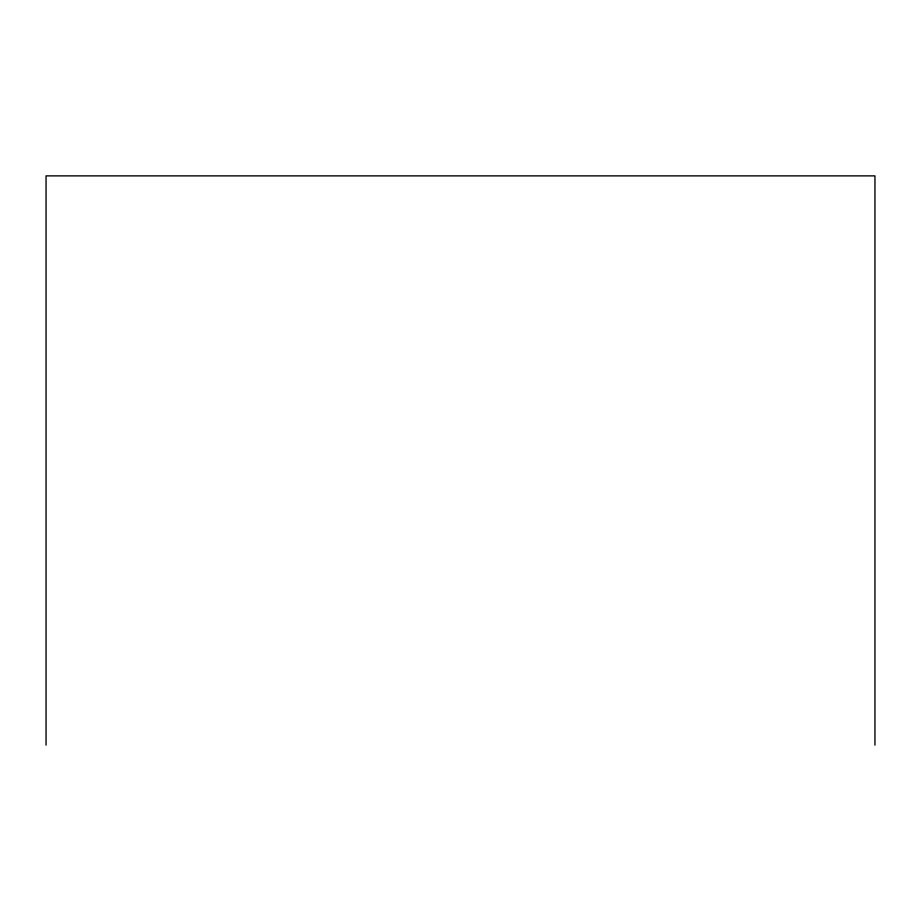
<?xml version="1.0" encoding="UTF-8"?>
<svg xmlns="http://www.w3.org/2000/svg" width="921" height="921" viewBox="0 0 921 921"><rect width="100%" height="100%" fill="white"/><g stroke="black" fill="none" stroke-linecap="round" stroke-linejoin="round"><path stroke-width="1.38" d="M874.95 745.124L874.95 175.876L46.05 175.876L46.05 745.124"/></g></svg>
